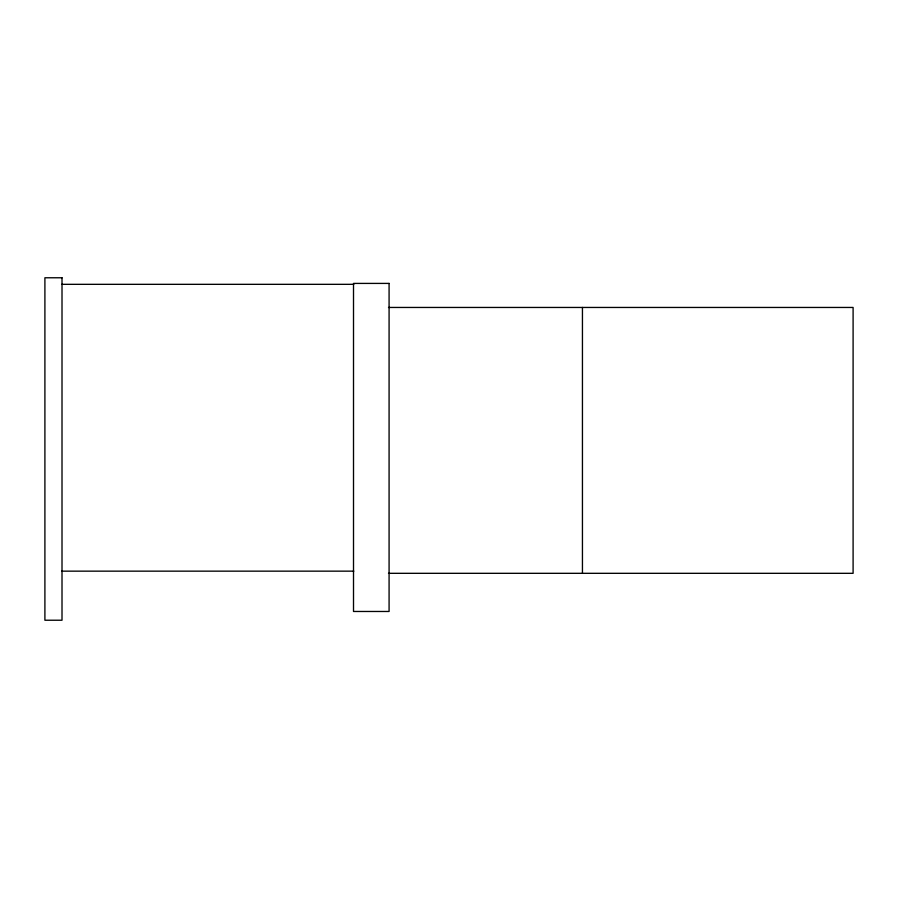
<?xml version="1.0" encoding="UTF-8"?>
<svg xmlns="http://www.w3.org/2000/svg" width="898" height="898" viewBox="0 0 898 898"><rect width="100%" height="100%" fill="white"/><g stroke="black" fill="none" stroke-linecap="round" stroke-linejoin="round"><path stroke-width="1.35" d="M61.816 284.329L353.801 284.329M388.497 307.453L853.1 307.453L853.1 573.317L388.497 573.317M61.816 571.15L353.801 571.15M582.443 307.453L582.443 573.317M62.007 277.774L44.9 277.774L44.9 620.226L62.007 620.226L62.007 277.774M389.081 283.409L353.509 283.409L353.509 611.471L389.081 611.471L389.081 283.409"/></g></svg>
